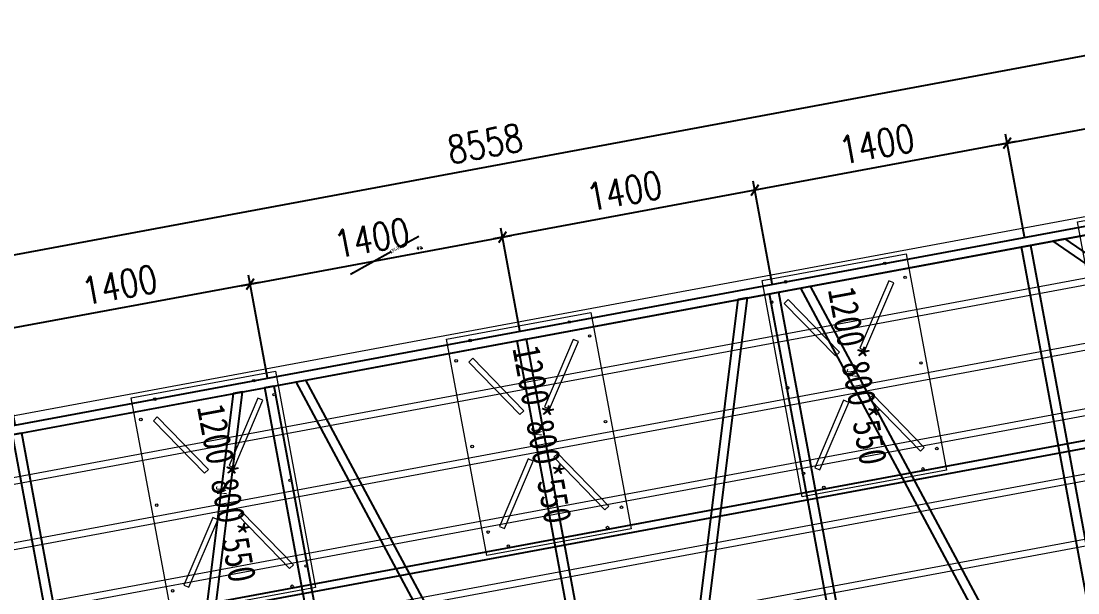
# Model space of a CAD drawing. Extents: x 8796 to 116961, y 24572 to 132726.
# Drawn here: x 45694 to 51457, y 100525 to 103642 of the extents above; entities that cross this region are included whole.
import ezdxf

# ---------------------------------------------------------------- set-up
doc = ezdxf.new("R2010")
doc.units = 0
doc.header["$LTSCALE"] = 1000
doc.header["$MEASUREMENT"] = 0
doc.linetypes.add('HIDDEN', pattern=[0.375, 0.25, -0.125])
for name, color, linetype in [('PUB_TEXT', 7, 'Continuous'), ('卡槽', 242, 'Continuous'), ('标注', 9, 'Continuous'), ('浮箱名称', 3, 'Continuous'), ('连接端梁', 130, 'Continuous'), ('铝横梁', 220, 'Continuous')]:
    doc.layers.add(name, color=color, linetype=linetype)
for name, color, linetype, lineweight in [('浮箱', 160, 'Continuous', 20), ('虚线', 8, 'Continuous', 0), ('铝主梁', 3, 'Continuous', 9), ('铝龙骨', 7, 'Continuous', 9)]:
    doc.layers.add(name, color=color, linetype=linetype, lineweight=lineweight)
doc.styles.add('HZTXT', font='txtw.shx', dxfattribs={"width": 0.8, "bigfont": 'hztxtw.shx'})
doc.styles.get("Standard").update_dxf_attribs({"font": 'gbenor.shx', "bigfont": 'gbcbig.shx'})
doc.styles.add('黑体', font='simhei.ttf', dxfattribs={"width": 0.8})
doc.dimstyles.new('DIM-10', dxfattribs={"dimscale": 10, "dimtxt": 2, "dimasz": 1, "dimexe": 1, "dimexo": 1, "dimgap": 0.5, "dimtad": 0, "dimdec": 1, "dimrnd": 0.0005, "dimzin": 9, "dimdsep": 46, "dimtxsty": 'Standard', "dimblk": 'ARCHTICK', "dimcen": 0, "dimdle": 1, "dimclrd": 252, "dimclre": 252, "dimclrt": 6, "dimazin": 2, "dimtfac": 1, "dimtdec": 1, "dimtix": 1, "dimtofl": 0, "dimtmove": 2, "dimatfit": 3, "dimldrblk": 'ARCHTICK', "dimfxl": 0, "dimarcsym": 0})
doc.dimstyles.new('DIM-50', dxfattribs={"dimscale": 50, "dimtxt": 3, "dimasz": 1, "dimexe": 1, "dimexo": 1, "dimgap": 1, "dimtad": 1, "dimdec": 1, "dimdsep": 46, "dimtxsty": 'HZTXT', "dimblk": 'OBLIQUE', "dimblk1": 'ARCHTICK', "dimblk2": 'OBLIQUE', "dimcen": 0, "dimdle": 1, "dimclrd": 9, "dimclre": 9, "dimclrt": 2, "dimadec": 1, "dimazin": 0, "dimtfac": 1, "dimtdec": 1, "dimtix": 1, "dimtmove": 2, "dimatfit": 3, "dimldrblk": 'OBLIQUE', "dimfxl": 0, "dimtolj": 1, "dimtzin": 0, "dimarcsym": 0})

# ---------------------------------------------------------------- blocks, each defined once
blk = doc.blocks.new('_Oblique')
at = {"color": 0, "linetype": 'ByBlock', "lineweight": -2}
blk.add_line((-0.5, -0.5), (0.5, 0.5), dxfattribs=at)
blk = doc.blocks.new('*D579')
at = {"layer": 'Defpoints', "color": 0, "transparency": 16777216}
for p in [(54683.7, 72099.8), (54683.7, 71529.9), (56083.7, 71529.9)]:
    blk.add_point(p, dxfattribs=at)
at = {"layer": '标注', "color": 9, "lineweight": -2, "transparency": 16777216}
for p, q in [((54683.7, 71579.9), (54683.7, 72149.8)), ((56083.7, 71579.9), (56083.7, 72149.8)), ((56133.7, 72099.8), (54633.7, 72099.8))]:
    blk.add_line(p, q, dxfattribs=at)
at = {"layer": '标注', "color": 9, "lineweight": -2, "transparency": 16777216, "xscale": 50, "yscale": 50, "zscale": 50, "rotation": 180}
blk.add_blockref('_Oblique', (54683.7, 72099.8), dxfattribs=at)
at = {"layer": '标注', "color": 9, "lineweight": -2, "transparency": 16777216, "xscale": 50, "yscale": 50, "zscale": 50}
blk.add_blockref('_Oblique', (56083.7, 72099.8), dxfattribs=at)
at = {"layer": '标注', "color": 2, "transparency": 16777216, "insert": (55383.7, 72224.8), "char_height": 150, "attachment_point": 5, "style": 'HZTXT'}
blk.add_mtext('\\A1;1400', dxfattribs=at)
blk = doc.blocks.new('_ArchTick')
at = {"color": 0, "linetype": 'ByBlock', "const_width": 0.4}
blk.add_lwpolyline([(-0.5, -0.5), (0.5, 0.5)], dxfattribs=at)
blk = doc.blocks.new('*D580')
at = {"layer": 'Defpoints', "color": 0, "transparency": 16777216}
for p in [(53283.7, 72099.8), (53283.7, 71529.9), (54683.7, 71529.9)]:
    blk.add_point(p, dxfattribs=at)
at = {"layer": '标注', "color": 9, "lineweight": -2, "transparency": 16777216}
for p, q in [((53283.7, 71579.9), (53283.7, 72149.8)), ((54683.7, 71579.9), (54683.7, 72149.8)), ((54733.7, 72099.8), (53233.7, 72099.8))]:
    blk.add_line(p, q, dxfattribs=at)
at = {"layer": '标注', "color": 9, "lineweight": -2, "transparency": 16777216, "xscale": 50, "yscale": 50, "zscale": 50, "rotation": 180}
blk.add_blockref('_Oblique', (53283.7, 72099.8), dxfattribs=at)
at = {"layer": '标注', "color": 9, "lineweight": -2, "transparency": 16777216, "xscale": 50, "yscale": 50, "zscale": 50}
blk.add_blockref('_Oblique', (54683.7, 72099.8), dxfattribs=at)
at = {"layer": '标注', "color": 2, "transparency": 16777216, "insert": (53983.7, 72224.8), "char_height": 150, "attachment_point": 5, "style": 'HZTXT'}
blk.add_mtext('\\A1;1400', dxfattribs=at)
blk = doc.blocks.new('*D581')
at = {"layer": 'Defpoints', "color": 0, "transparency": 16777216}
for p in [(57562.7, 72492.5), (49004.7, 71627.9), (57562.7, 71627.9)]:
    blk.add_point(p, dxfattribs=at)
at = {"layer": '标注', "color": 9, "lineweight": -2, "transparency": 16777216}
for p, q in [((49004.7, 71677.9), (49004.7, 72542.5)), ((57562.7, 71677.9), (57562.7, 72542.5)), ((48954.7, 72492.5), (57612.7, 72492.5))]:
    blk.add_line(p, q, dxfattribs=at)
at = {"layer": '标注', "color": 9, "lineweight": -2, "transparency": 16777216, "xscale": 50, "yscale": 50, "zscale": 50, "rotation": 180}
blk.add_blockref('_Oblique', (49004.7, 72492.5), dxfattribs=at)
at = {"layer": '标注', "color": 9, "lineweight": -2, "transparency": 16777216, "xscale": 50, "yscale": 50, "zscale": 50}
blk.add_blockref('_Oblique', (57562.7, 72492.5), dxfattribs=at)
at = {"layer": '标注', "color": 2, "transparency": 16777216, "insert": (53283.7, 72617.5), "char_height": 150, "attachment_point": 5, "style": 'HZTXT'}
blk.add_mtext('\\A1;8558', dxfattribs=at)
blk = doc.blocks.new('*D582')
at = {"layer": 'Defpoints', "color": 0, "transparency": 16777216}
for p in [(57562.7, 72099.8), (57562.7, 71627.9), (56083.7, 71529.9)]:
    blk.add_point(p, dxfattribs=at)
at = {"layer": '标注', "color": 9, "lineweight": -2, "transparency": 16777216}
for p, q in [((56083.7, 71579.9), (56083.7, 72149.8)), ((57562.7, 71677.9), (57562.7, 72149.8)), ((56033.7, 72099.8), (57612.7, 72099.8))]:
    blk.add_line(p, q, dxfattribs=at)
at = {"layer": '标注', "color": 9, "lineweight": -2, "transparency": 16777216, "xscale": 50, "yscale": 50, "zscale": 50, "rotation": 180}
blk.add_blockref('_Oblique', (56083.7, 72099.8), dxfattribs=at)
at = {"layer": '标注', "color": 9, "lineweight": -2, "transparency": 16777216, "xscale": 50, "yscale": 50, "zscale": 50}
blk.add_blockref('_Oblique', (57562.7, 72099.8), dxfattribs=at)
at = {"layer": '标注', "color": 2, "transparency": 16777216, "insert": (56823.2, 72224.8), "char_height": 150, "attachment_point": 5, "style": 'HZTXT'}
blk.add_mtext('\\A1;1479', dxfattribs=at)
blk = doc.blocks.new('*D584')
at = {"layer": 'Defpoints', "color": 0, "transparency": 16777216}
for p in [(50483.7, 72099.8), (50483.7, 71529.9), (51883.7, 71529.9)]:
    blk.add_point(p, dxfattribs=at)
at = {"layer": '标注', "color": 9, "lineweight": -2, "transparency": 16777216}
for p, q in [((50483.7, 71579.9), (50483.7, 72149.8)), ((51883.7, 71579.9), (51883.7, 72149.8)), ((51933.7, 72099.8), (50433.7, 72099.8))]:
    blk.add_line(p, q, dxfattribs=at)
at = {"layer": '标注', "color": 9, "lineweight": -2, "transparency": 16777216, "xscale": 50, "yscale": 50, "zscale": 50, "rotation": 180}
blk.add_blockref('_Oblique', (50483.7, 72099.8), dxfattribs=at)
at = {"layer": '标注', "color": 9, "lineweight": -2, "transparency": 16777216, "xscale": 50, "yscale": 50, "zscale": 50}
blk.add_blockref('_Oblique', (51883.7, 72099.8), dxfattribs=at)
at = {"layer": '标注', "color": 2, "transparency": 16777216, "insert": (51183.7, 72224.8), "char_height": 150, "attachment_point": 5, "style": 'HZTXT'}
blk.add_mtext('\\A1;1400', dxfattribs=at)
blk = doc.blocks.new('*D585')
at = {"layer": 'Defpoints', "color": 0, "transparency": 16777216}
for p in [(49004.7, 72099.8), (49004.7, 71627.9), (50483.7, 71529.9)]:
    blk.add_point(p, dxfattribs=at)
at = {"layer": '标注', "color": 9, "lineweight": -2, "transparency": 16777216}
for p, q in [((49004.7, 71677.9), (49004.7, 72149.8)), ((50483.7, 71579.9), (50483.7, 72149.8)), ((50533.7, 72099.8), (48954.7, 72099.8))]:
    blk.add_line(p, q, dxfattribs=at)
at = {"layer": '标注', "color": 9, "lineweight": -2, "transparency": 16777216, "xscale": 50, "yscale": 50, "zscale": 50, "rotation": 180}
blk.add_blockref('_Oblique', (49004.7, 72099.8), dxfattribs=at)
at = {"layer": '标注', "color": 9, "lineweight": -2, "transparency": 16777216, "xscale": 50, "yscale": 50, "zscale": 50}
blk.add_blockref('_Oblique', (50483.7, 72099.8), dxfattribs=at)
at = {"layer": '标注', "color": 2, "transparency": 16777216, "insert": (49744.2, 72224.8), "char_height": 150, "attachment_point": 5, "style": 'HZTXT'}
blk.add_mtext('\\A1;1479', dxfattribs=at)
blk = doc.blocks.new('*D586')
at = {"layer": 'Defpoints', "color": 0, "transparency": 16777216}
for p in [(53283.7, 72099.8), (51883.7, 71529.9), (53283.7, 71529.9)]:
    blk.add_point(p, dxfattribs=at)
at = {"layer": '标注', "color": 9, "lineweight": -2, "transparency": 16777216}
for p, q in [((51883.7, 71579.9), (51883.7, 72149.8)), ((53283.7, 71579.9), (53283.7, 72149.8)), ((51833.7, 72099.8), (53333.7, 72099.8))]:
    blk.add_line(p, q, dxfattribs=at)
at = {"layer": '标注', "color": 9, "lineweight": -2, "transparency": 16777216, "xscale": 50, "yscale": 50, "zscale": 50, "rotation": 180}
blk.add_blockref('_Oblique', (51883.7, 72099.8), dxfattribs=at)
at = {"layer": '标注', "color": 9, "lineweight": -2, "transparency": 16777216, "xscale": 50, "yscale": 50, "zscale": 50}
blk.add_blockref('_Oblique', (53283.7, 72099.8), dxfattribs=at)
at = {"layer": '标注', "color": 2, "transparency": 16777216, "insert": (52583.7, 72224.8), "char_height": 150, "attachment_point": 5, "style": 'HZTXT'}
blk.add_mtext('\\A1;1400', dxfattribs=at)
blk = doc.blocks.new('$matou$00000186')
for points in [[(-600, 400), (600, 400), (600, -400), (-600, -400)], [(-455.8, 303.8), (-472.4, 278.9), (-139.6, 57), (-122.9, 82)], [(455.8, 303.8), (472.4, 278.9), (139.6, 57), (122.9, 82)], [(-455.8, -303.8), (-472.4, -278.9), (-139.6, -57), (-122.9, -82)], [(455.8, -303.8), (472.4, -278.9), (139.6, -57), (122.9, -82)]]:
    blk.add_lwpolyline(points, close=True)
for centre in [(-475, 370), (0, 370), (475, 370), (-570, 275), (570, 275), (-570, -275), (570, -275), (-475, -370), (0, -370), (475, -370)]:
    blk.add_circle(centre, 7)
at = {"layer": 'PUB_TEXT', "style": '黑体', "width": 0.8}
blk.add_text('JY', height=52.57, dxfattribs=at).set_placement((-44.4, -35.3))
blk = doc.blocks.new('*U575')
at = {"layer": '浮箱', "rotation": 270}
blk.add_blockref('$matou$00000186', (0, 0), dxfattribs=at)
blk = doc.blocks.new('*U576')
at = {"color": 0, "linetype": 'ByBlock', "lineweight": -2, "transparency": 16777216}
for p in [(1750, 0), (3500, 0), (5250, 0), (7000, 0)]:
    blk.add_blockref('*U575', p, dxfattribs=at)
blk = doc.blocks.new('*D523')
at = {"color": 252, "lineweight": -2, "transparency": 16777216}
for p, q in [((47861.2, 102402), (47851.4, 102400.1)), ((47859.8, 102409.7), (47859.4, 102411.8)), ((47873.5, 102412.3), (47873.1, 102414.4)), ((47875, 102404.5), (47884.8, 102406.4))]:
    blk.add_line(p, q, dxfattribs=at)
at = {"layer": 'Defpoints', "color": 0, "transparency": 16777216}
for p in [(47861.6, 102399.9, 29521), (47875, 102404.5), (47875.3, 102402.4, 29521)]:
    blk.add_point(p, dxfattribs=at)
at = {"color": 252, "lineweight": -2, "transparency": 16777216, "xscale": 10, "yscale": 10, "zscale": 10}
for p, rotation in [((47861.2, 102402), 10.54134207271782), ((47875, 102404.5), 190.5413420727178)]:
    blk.add_blockref('_ArchTick', p, dxfattribs=dict(at, rotation=rotation))
at = {"color": 6, "transparency": 16777216, "insert": (47868.1, 102403.2), "char_height": 20, "attachment_point": 5, "rotation": 10.54134}
blk.add_mtext('14', dxfattribs=at)
blk = doc.blocks.new('*D524')
at = {"color": 252, "lineweight": -2, "transparency": 16777216}
for p, q in [((47861.9, 102468.8), (47762.4, 102413.4)), ((47489.6, 102261.8), (47712.1, 102385.5))]:
    blk.add_line(p, q, dxfattribs=at)
at = {"layer": 'Defpoints', "color": 0, "transparency": 16777216}
for p in [(47853.2, 102463.9, 29521), (47498.4, 102266.6, 29521)]:
    blk.add_point(p, dxfattribs=at)
at = {"color": 252, "lineweight": -2, "transparency": 16777216, "xscale": 10, "yscale": 10, "zscale": 10}
for p, rotation in [((47853.2, 102463.9), 29.0736418054605), ((47498.4, 102266.6), 209.0736418054605)]:
    blk.add_blockref('_ArchTick', p, dxfattribs=dict(at, rotation=rotation))
at = {"color": 6, "transparency": 16777216, "insert": (47737.3, 102399.5), "char_height": 20, "attachment_point": 5, "rotation": 29.07364}
blk.add_mtext('∅406', dxfattribs=at)
blk = doc.blocks.new('M31')
at = {"layer": '卡槽', "color": 22, "ltscale": 5000, "elevation": 0}
blk.add_lwpolyline([(49134.24, 70427.88), (49134.24, 70387.88), (57430.06, 70387.88), (57430.06, 70427.88)], close=True, dxfattribs=at)
at = {"layer": '虚线', "color": 1, "linetype": 'HIDDEN', "ltscale": 300}
blk.add_line((57555.42, 71529.9), (49011.45, 71529.9), dxfattribs=at)
blk.add_line((57555.42, 71529.9), (49011.45, 71529.9), dxfattribs=at)
at = {"layer": '铝主梁', "color": 3}
blk.add_lwpolyline([(49004.67, 71627.9), (49012.14, 71527.9), (57555.27, 71527.9), (57562.71, 71627.9), (49004.7, 71627.9)], dxfattribs=at)
at = {"layer": '铝横梁', "color": 243}
for points in [[(50509.7, 71529.9), (50509.7, 68225.9), (50459.7, 68225.9), (50459.7, 71529.9)], [(51684.32, 71529.9), (50632.69, 68225.9), (50684.96, 68225.29), (51736.59, 71529.29)], [(51909.7, 71529.9), (51909.7, 68225.9), (51859.7, 68225.9), (51859.7, 71529.9)], [(52085.09, 71529.9), (53136.72, 68225.9), (53084.45, 68225.29), (52032.82, 71529.29)], [(53309.69, 71529.9), (53309.69, 68225.9), (53259.69, 68225.9), (53259.69, 71529.9)], [(54484.31, 71529.9), (53432.68, 68225.9), (53484.95, 68225.29), (54536.58, 71529.29)], [(54709.69, 71529.9), (54709.69, 68225.9), (54659.69, 68225.9), (54659.69, 71529.9)], [(54885.08, 71529.9), (55936.71, 68225.9), (55884.44, 68225.29), (54832.81, 71529.29)], [(56107.69, 71529.9), (56107.69, 68225.9), (56057.69, 68225.9), (56057.69, 71529.9)], [(57383.6, 70446.85), (56300.58, 71529.89), (56231.28, 71528.48), (57377.81, 70381.93)]]:
    blk.add_lwpolyline(points, close=True, dxfattribs=at)
at = {"layer": '铝龙骨', "color": 0}
for points in [[(57534.71, 71262.9), (57534.71, 71297.9), (49036.71, 71297.9), (49036.71, 71262.9)], [(57504.71, 70912.9), (57504.71, 70947.9), (49061.71, 70947.9), (49061.71, 70912.9)], [(57484.71, 70562.9), (57484.71, 70597.9), (49091.71, 70597.9), (49091.71, 70562.9)], [(57464.71, 70212.9), (57464.71, 70247.9), (49116.71, 70247.9), (49116.71, 70212.9)], [(57434.71, 69862.9), (57434.71, 69897.9), (49136.71, 69897.9), (49136.71, 69862.9)]]:
    blk.add_lwpolyline(points, close=True, dxfattribs=at)
blk.add_blockref('*U576', (49782.8, 71007.88, 0))
at = {"layer": '浮箱名称', "style": '黑体', "width": 0.8}
for p in [(51475.94, 71492.91, 0), (53225.94, 71492.91, 0), (54975.94, 71492.91, 0)]:
    blk.add_text('1200*800*550', height=150.211, rotation=270, dxfattribs=at).set_placement(p)
at = {"layer": '标注'}
for base, p1, p2, picture, middle in [((57562.71, 72492.49), (49004.7, 71627.9), (57562.71, 71627.9), '*D581', (53283.7, 72617.49)), ((49004.7, 72099.8), (50483.7, 71529.9), (49004.7, 71627.9), '*D585', (49744.2, 72224.8)), ((50483.7, 72099.8), (51883.7, 71529.9), (50483.7, 71529.9), '*D584', (51183.7, 72224.8)), ((53283.69, 72099.8), (54683.69, 71529.9), (53283.69, 71529.9), '*D580', (53983.69, 72224.8)), ((54683.69, 72099.8), (56083.69, 71529.9), (54683.69, 71529.9), '*D579', (55383.69, 72224.8)), ((57562.71, 72099.8), (56083.69, 71529.9), (57562.71, 71627.9), '*D582', (56823.2, 72224.8))]:
    dim = blk.add_linear_dim(base=base, p1=p1, p2=p2, angle=180, dimstyle='DIM-50', dxfattribs=at)
    dim.commit()
    dim.dimension.update_dxf_attribs({"geometry": picture, "text_midpoint": middle})
dim = blk.add_linear_dim(base=(53283.7, 72099.8), p1=(51883.7, 71529.9), p2=(53283.7, 71529.9), dimstyle='DIM-50', dxfattribs=at)
dim.commit()
dim.dimension.update_dxf_attribs({"geometry": '*D586', "text_midpoint": (52583.7, 72224.8)})

msp = doc.modelspace()

# ---------------------------------------------------------------- linework, layer by layer
at = {"layer": '连接端梁', "color": 0, "elevation": 29521}
msp.add_lwpolyline([(29189.8, 88417.75), (28442.95, 94572.6), (28430.05, 94678.89), (28434.7, 94687.5), (28542.29, 94740.65), (36072.39, 98460.73), (36088.58, 98467.49), (43914, 101072.12), (44201.58, 101167.84), (44210.71, 101170.26), (52319.27, 102677.76), (52617.25, 102733.16), (52626.66, 102734.3), (52714.07, 102738.35), (61168.07, 103130.25), (61177.52, 103130.09), (61264.67, 103122.12), (69390.76, 102379.05)], dxfattribs=at)

# ---------------------------------------------------------------- block references
at = {"rotation": 10.53223526376199}
msp.add_blockref('M31', (9111.63, 21840.06, 29521), dxfattribs=at)

# ---------------------------------------------------------------- dimensions: what is measured, and where the dimension line sits
dim = msp.add_diameter_dim_2p(p1=(47498.35, 102266.64, 29521), p2=(47853.2, 102463.93, 29521), dimstyle='DIM-10')
dim.commit()
dim.dimension.update_dxf_attribs({"geometry": '*D524', "text_midpoint": (47737.26, 102399.47), "dimtype": 131})
dim = msp.add_aligned_dim(p1=(47861.59, 102399.86, 29521), p2=(47875.35, 102402.42, 29521), distance=2.14, dimstyle='DIM-10')
dim.commit()
dim.dimension.update_dxf_attribs({"geometry": '*D523', "text_midpoint": (47868.08, 102403.24)})

doc.saveas('drawing.dxf')
